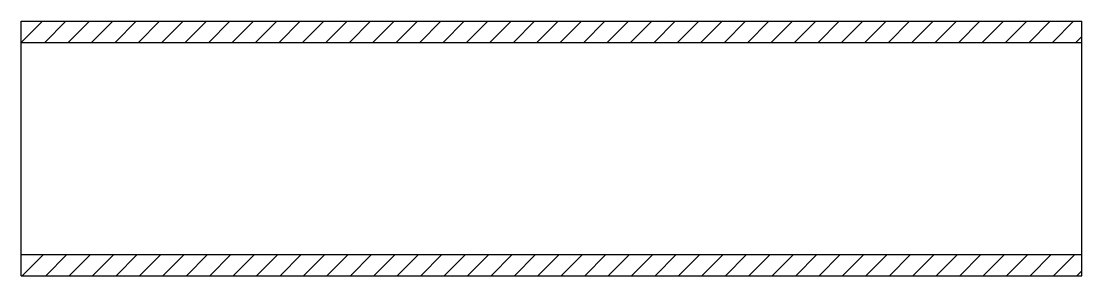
# Model space of a CAD drawing. Header units: centimetres. Extents: x 286 to 686, y 2537 to 2633.
import ezdxf

# ---------------------------------------------------------------- set-up
doc = ezdxf.new("R2010")
doc.units = ezdxf.units.CM
doc.header["$MEASUREMENT"] = 0
doc.layers.add('5', color=5, linetype='Continuous')
pattern_1 = [(45, (0, 4999.9314), (-4.419417, 4.419417), [])]

msp = doc.modelspace()

# ---------------------------------------------------------------- hatches: boundary and pattern name
at = {"layer": '5'}
h = msp.add_hatch(dxfattribs=at)
h.set_pattern_fill('ANSI31', color=256, scale=50, style=0)
h.set_pattern_definition(pattern_1)
h.paths.add_polyline_path([(685.89, 2633.36), (285.89, 2633.36), (285.89, 2625.36), (685.89, 2625.36)])
h = msp.add_hatch(dxfattribs=at)
h.set_pattern_fill('ANSI31', color=256, scale=50, style=0)
h.set_pattern_definition(pattern_1)
h.paths.add_polyline_path([(685.89, 2545.36), (285.89, 2545.36), (285.89, 2537.36), (685.89, 2537.36)])

# ---------------------------------------------------------------- linework, layer by layer
for p, q in [((285.89, 2537.36), (285.89, 2633.36)), ((285.89, 2633.36), (685.89, 2633.36)), ((685.89, 2537.36), (685.89, 2633.36)), ((285.89, 2625.36), (685.89, 2625.36)), ((285.89, 2545.36), (685.89, 2545.36)), ((285.89, 2537.36), (685.89, 2537.36))]:
    msp.add_line(p, q)

doc.saveas('drawing.dxf')
